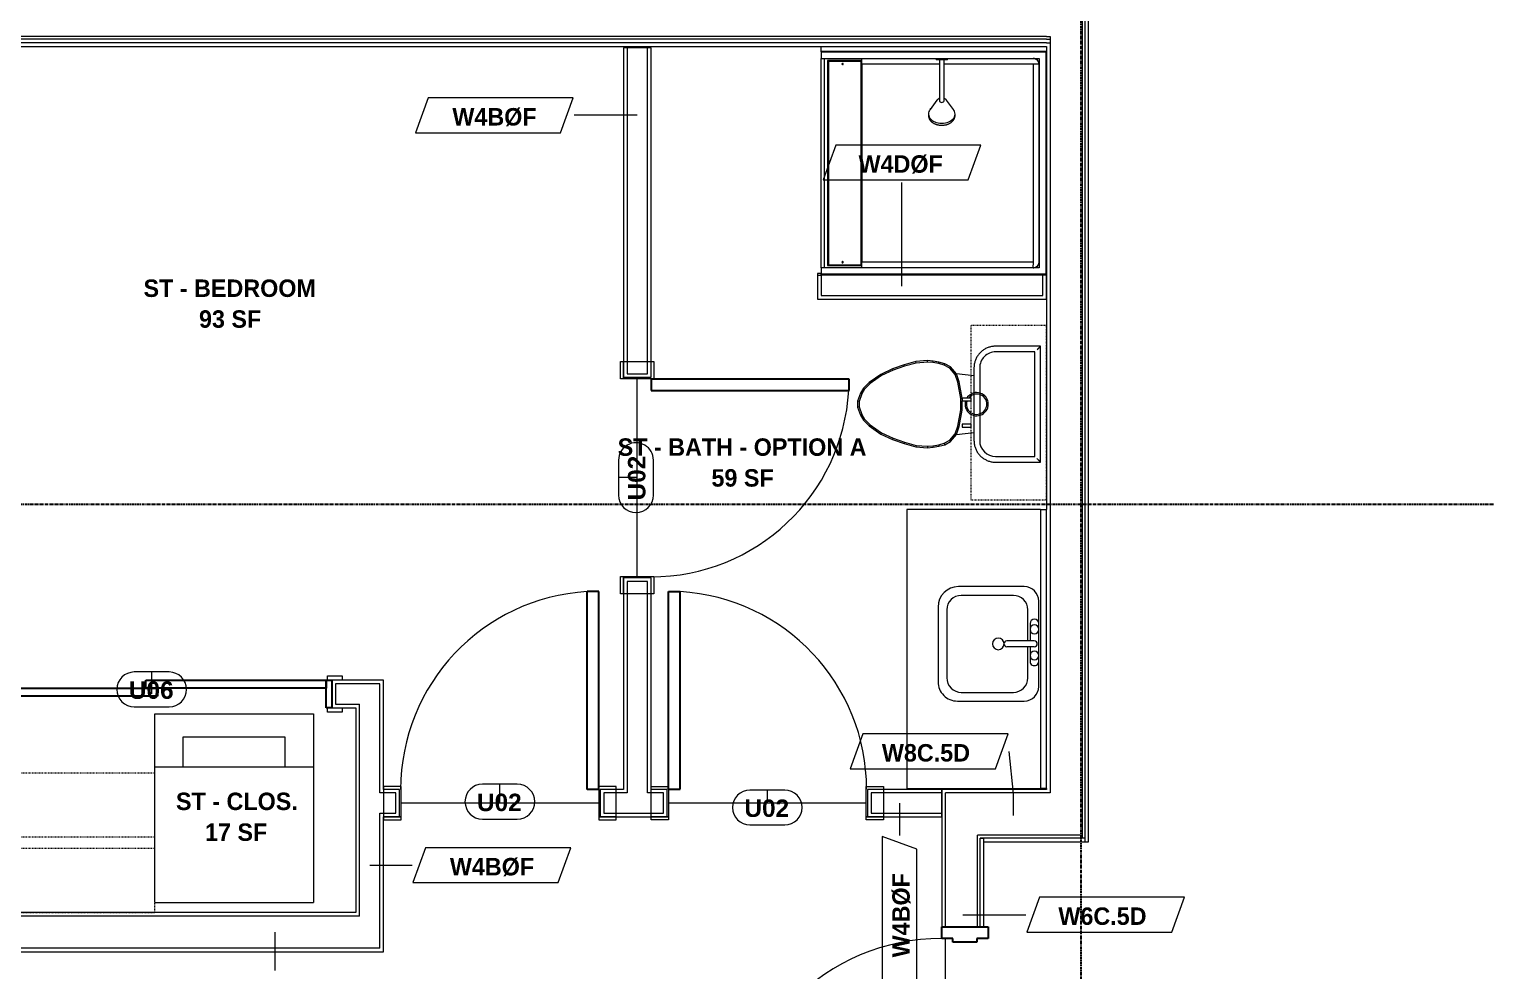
# Model space of a CAD drawing. Header units: inches. Extents: x -4058 to -1781, y 9814 to 12264.
# Drawn here: x -3662.3 to -3411.7, y 10386.9 to 10548.9 of the extents above; entities that cross this region are included whole.
import ezdxf

# ---------------------------------------------------------------- set-up
doc = ezdxf.new("R2010")
doc.units = ezdxf.units.IN
doc.header["$MEASUREMENT"] = 0
doc.linetypes.add('Dash', pattern=[0.25, 0.125, -0.125])
doc.linetypes.add('Grid Line 1_2_', pattern=[0.875, 0.5, -0.125, 0.125, -0.125])
for name, color, linetype, lineweight in [('0-1', 7, 'Continuous', 5), ('0-2', 7, 'Continuous', 9), ('A-AREA-IDEN', 2, 'Continuous', 9), ('A-DOOR-1', 7, 'Continuous', 9), ('A-DOOR-2', 10, 'Continuous', 30), ('A-DOOR-3', 31, 'Continuous', 9), ('A-DOOR-4', 31, 'Continuous', 30), ('A-DOOR-FRAM-2', 10, 'Continuous', 30), ('A-DOOR-FRAM-3', 31, 'Continuous', 30), ('A-DOOR-IDEN', 31, 'Continuous', 9), ('A-FLOR-2', 192, 'Continuous', 9), ('A-WALL', 113, 'Continuous', 18), ('A-WALL-2', 250, 'Continuous', 18), ('A-WALL-3', 113, 'Continuous', 9), ('A-WALL-IDEN', 211, 'Continuous', 9), ('I-WALL-1', 7, 'Continuous', 9), ('P-SANR-FIXT', 6, 'Continuous', 9), ('Q-CASE', 31, 'Continuous', 9), ('Q-CASE-3', 31, 'Dash', 9), ('Q-CASE-HDLN', 31, 'Dash', 9), ('S-GRID-1', 1, 'Grid Line 1_2_', 30)]:
    doc.layers.add(name, color=color, linetype=linetype, lineweight=lineweight)
doc.styles.add('Arial_B', font='arialbd.ttf', dxfattribs={"height": 3})
doc.styles.add('Century Gothic_B_1', font='GOTHICB.TTF', dxfattribs={"height": 3})

# ---------------------------------------------------------------- blocks, each defined once
blk = doc.blocks.new('HOLLOW METAL - UNIT DOOR-2191977-UNIT PLANS - 1ST FLOOR')
at = {"layer": 'A-DOOR-1'}
blk.add_arc((18, -3.875), 36, 180, 270, dxfattribs=at)
at = {"layer": 'A-DOOR-2'}
for p, q in [((16.25, -3.875), (18, -3.875)), ((16.25, -39.875), (16.25, -3.875)), ((18, -3.875), (18, -39.875)), ((18, -39.875), (16.25, -39.875))]:
    blk.add_line(p, q, dxfattribs=at)
at = {"layer": 'A-DOOR-FRAM-2'}
for p, q in [((-20, 4.125), (-18, 4.125)), ((-20, -3.875), (-20, 4.125)), ((-18, 4.125), (-18, 2.1875)), ((18, 4.125), (20, 4.125)), ((18, 2.1875), (18, 4.125)), ((20, 4.125), (20, -3.875)), ((-18, 2.1875), (-17.375, 2.1875)), ((-17.375, 2.1875), (-17.375, -1.9375)), ((17.375, 2.1875), (18, 2.1875)), ((17.375, -1.9375), (17.375, 2.1875)), ((-18, -1.9375), (-18, -3.875)), ((-17.375, -1.9375), (-18, -1.9375)), ((18, -1.9375), (17.375, -1.9375)), ((18, -3.875), (18, -1.9375)), ((-18, -3.875), (-20, -3.875)), ((20, -3.875), (18, -3.875))]:
    blk.add_line(p, q, dxfattribs=at)
blk = doc.blocks.new('CTR - 1st Phase - Common Walls_rvt-1-UNIT PLANS - 1ST FLOOR')
at = {"layer": 'A-WALL-2'}
for p, q in [((-3481.17, 10644.28), (-3481.17, 10418.16)), ((-3480.67, 10644.28), (-3480.67, 10418.16)), ((-3487.3, 10547.69), (-3823.82, 10547.69)), ((-3487.3, 10547.19), (-3823.82, 10547.19)), ((-3487.3, 10546.56), (-3823.82, 10546.56)), ((-3487.3, 10547.69), (-3486.67, 10547.69)), ((-3487.3, 10547.19), (-3486.67, 10547.19)), ((-3487.3, 10546.56), (-3486.67, 10546.56)), ((-3486.67, 10547.69), (-3486.67, 10547.19)), ((-3486.67, 10547.69), (-3486.67, 10547.19)), ((-3486.67, 10547.19), (-3486.67, 10546.56)), ((-3486.67, 10547.19), (-3486.67, 10546.56)), ((-3486.67, 10546.56), (-3486.67, 10418.16)), ((-3486.67, 10418.16), (-3486.67, 10417.54)), ((-3481.17, 10418.16), (-3481.17, 10417.54)), ((-3480.67, 10418.16), (-3480.67, 10409.79)), ((-3504.67, 10410.29), (-3504.67, 10417.54)), ((-3486.67, 10417.54), (-3504.67, 10417.54)), ((-3481.17, 10417.54), (-3481.17, 10410.29)), ((-3504.67, 10409.16), (-3504.67, 10410.29)), ((-3499.17, 10409.79), (-3499.17, 10410.29)), ((-3481.17, 10410.29), (-3499.17, 10410.29)), ((-3481.17, 10410.29), (-3481.17, 10409.79)), ((-3504.67, 10394.5), (-3504.67, 10409.16)), ((-3499.17, 10409.16), (-3499.17, 10409.79)), ((-3499.17, 10394.5), (-3499.17, 10409.16)), ((-3498.67, 10409.79), (-3498.05, 10409.79)), ((-3498.67, 10409.16), (-3498.67, 10409.79)), ((-3498.05, 10409.79), (-3498.67, 10409.79)), ((-3498.67, 10394.5), (-3498.67, 10409.16)), ((-3498.05, 10409.16), (-3498.05, 10409.79)), ((-3481.17, 10409.79), (-3498.05, 10409.79)), ((-3480.67, 10409.79), (-3481.17, 10409.79)), ((-3480.67, 10409.79), (-3481.17, 10409.79)), ((-3480.67, 10409.79), (-3480.67, 10409.16))]:
    blk.add_line(p, q, dxfattribs=at)
at = {"layer": 'I-WALL-1'}
for p, q in [((-3480.05, 10418.16), (-3480.05, 10644.28)), ((-3823.82, 10545.94), (-3487.3, 10545.94)), ((-3487.3, 10545.94), (-3487.3, 10545.14)), ((-3487.3, 10506.64), (-3487.3, 10466.33)), ((-3487.3, 10418.16), (-3505.3, 10418.16)), ((-3505.3, 10418.16), (-3505.3, 10417.54)), ((-3487.3, 10418.33), (-3487.3, 10418.16)), ((-3480.05, 10409.16), (-3480.05, 10418.16)), ((-3505.3, 10417.54), (-3505.3, 10409.16)), ((-3505.3, 10409.16), (-3505.3, 10394.5)), ((-3498.05, 10394.5), (-3498.05, 10409.16)), ((-3498.05, 10409.16), (-3480.67, 10409.16)), ((-3480.67, 10409.16), (-3480.05, 10409.16))]:
    blk.add_line(p, q, dxfattribs=at)
at = {"layer": '0-2', "rotation": 270.0000000000132}
blk.add_blockref('HOLLOW METAL - UNIT DOOR-2191977-UNIT PLANS - 1ST FLOOR', (-3501.42, 10374.5), dxfattribs=at)
blk = doc.blocks.new('CTR - 1st Phase - Structure_rvt-1-UNIT PLANS - 1ST FLOOR')
at = {"layer": 'S-GRID-1'}
for p, q in [((-3481.32, 9814.03), (-3481.32, 12247.5)), ((-1781.27, 10467.19), (-4041.78, 10467.19))]:
    blk.add_line(p, q, dxfattribs=at)
blk = doc.blocks.new('SWING - SINGLE - FLUSH - SWING - FLUSH - 2-10 x 6-8 - PRIVACY-4346070-UNIT PLANS - 1ST FLOOR')
at = {"layer": 'A-DOOR-3'}
for p, q in [((-20, 2.37), (-20, 2.87)), ((-20, 2.87), (-17, 2.87)), ((-17, 2.87), (-17, 2.37)), ((17, 2.37), (17, 2.87)), ((17, 2.87), (20, 2.87)), ((20, 2.87), (20, 2.37)), ((-20, 2.37), (-17, 2.37)), ((-20, -2.88), (-20, 2.37)), ((-17, 2.37), (-20, 2.37)), ((-17, 2.37), (-17, -2.88)), ((17, 2.37), (20, 2.37)), ((17, -2.88), (17, 2.37)), ((20, 2.37), (17, 2.37)), ((20, 2.37), (20, -2.88)), ((-17, -2.88), (-20, -2.88)), ((20, -2.88), (17, -2.88))]:
    blk.add_line(p, q, dxfattribs=at)
blk.add_arc((17, -2.38), 34.07, 180, 266.6343, dxfattribs=at)
at = {"layer": 'A-DOOR-4'}
for p, q in [((15, -2.38), (15, -36.38)), ((17, -2.38), (15, -2.38)), ((17, -2.38), (17, -36.38)), ((17, -36.38), (15, -36.38))]:
    blk.add_line(p, q, dxfattribs=at)
blk = doc.blocks.new('SLIDING - FLUSH - SLIDING - FLUSH - 5-0 x 6-8-3203586-UNIT PLANS - 1ST FLOOR')
at = {"layer": 'A-DOOR-3'}
for p, q in [((-32.75, 3.25), (-30.25, 3.25)), ((-32.75, 2.5), (-32.75, 3.25)), ((-30.25, 3.25), (-30.25, 2.5)), ((30.25, 3.25), (32.75, 3.25)), ((30.25, 2.5), (30.25, 3.25)), ((32.75, 3.25), (32.75, 2.5)), ((-30.25, 2.5), (-32.75, 2.5)), ((32.75, 2.5), (30.25, 2.5)), ((-32.75, -2.25), (-30.25, -2.25)), ((-32.75, -3), (-32.75, -2.25)), ((-30.25, -2.25), (-30.25, -3)), ((30.25, -2.25), (32.75, -2.25)), ((30.25, -3), (30.25, -2.25)), ((32.75, -2.25), (32.75, -3)), ((-30.25, -3), (-32.75, -3)), ((32.75, -3), (30.25, -3))]:
    blk.add_line(p, q, dxfattribs=at)
at = {"layer": 'A-DOOR-4'}
for p, q in [((-1, -0.88), (-1, 0.5)), ((-1, 0.5), (30, 0.5)), ((30, 0.5), (30, -0.88)), ((-30, -2.25), (-30, -0.88)), ((-30, -0.88), (1, -0.88)), ((1, -2.25), (-30, -2.25)), ((30, -0.88), (-1, -0.88)), ((1, -0.88), (1, -2.25))]:
    blk.add_line(p, q, dxfattribs=at)
at = {"layer": 'A-DOOR-FRAM-3'}
for p, q in [((-31, -2.25), (-31, 2.5)), ((-31, 2.5), (-30, 2.5)), ((-30, 2.5), (-30, -2.25)), ((30, 2.5), (31, 2.5)), ((30, -2.25), (30, 2.5)), ((31, 2.5), (31, -2.25)), ((-30, -2.25), (-31, -2.25)), ((31, -2.25), (30, -2.25))]:
    blk.add_line(p, q, dxfattribs=at)
blk = doc.blocks.new('Stacked Washer and Dryer - 26_x25_ - Private-1352637-UNIT PLANS - 1ST FLOOR')
at = {"layer": 'P-SANR-FIXT'}
for p, q in [((0, 13.625), (32.4375, 13.625)), ((0, 13.625), (0, -13.625)), ((23.34375, 13.625), (23.34375, -13.625)), ((32.4375, 13.625), (32.4375, -13.625)), ((23.34375, 8.75), (28.53125, 8.75)), ((28.53125, 8.75), (28.53125, -8.75)), ((28.53125, -8.75), (23.34375, -8.75)), ((32.4375, -13.625), (0, -13.625))]:
    blk.add_line(p, q, dxfattribs=at)
blk = doc.blocks.new('SWING - SINGLE - FLUSH - SWING - FLUSH - 2-10 x 6-8 - PRIVACY-4346066-UNIT PLANS - 1ST FLOOR')
at = {"layer": 'A-DOOR-3'}
for p, q in [((-17, 2.87), (-20, 2.87)), ((-20, 2.87), (-20, -2.38)), ((-17, -2.38), (-17, 2.87)), ((20, 2.87), (17, 2.87)), ((17, 2.87), (17, -2.38)), ((20, -2.38), (20, 2.87)), ((-20, -2.38), (-17, -2.38)), ((-17, -2.38), (-20, -2.38)), ((-20, -2.38), (-20, -2.88)), ((-17, -2.88), (-17, -2.38)), ((17, -2.38), (20, -2.38)), ((20, -2.38), (17, -2.38)), ((17, -2.38), (17, -2.88)), ((20, -2.88), (20, -2.38)), ((-20, -2.88), (-17, -2.88)), ((17, -2.88), (20, -2.88))]:
    blk.add_line(p, q, dxfattribs=at)
blk.add_arc((17, 2.37), 34.07, 93.3657, 180, dxfattribs=at)
at = {"layer": 'A-DOOR-4'}
for p, q in [((15, 2.37), (15, 36.38)), ((17, 36.38), (15, 36.38)), ((17, 2.37), (17, 36.38)), ((17, 2.37), (15, 2.37))]:
    blk.add_line(p, q, dxfattribs=at)
blk = doc.blocks.new('OD_CW_Closet - OD_CW_Closet-3892068-UNIT PLANS - 1ST FLOOR')
at = {"layer": 'Q-CASE-HDLN'}
for p, q in [((36.41, 24), (0.74, 24)), ((0.74, 24), (0.74, 22.28)), ((36.41, 0), (36.41, 24)), ((0.74, 13), (36.41, 13)), ((0.74, 11), (36.41, 11)), ((0.74, 0), (36.41, 0))]:
    blk.add_line(p, q, dxfattribs=at)
blk = doc.blocks.new('M_Sink Vanity-Square - 500 x 440mm-1352614-UNIT PLANS - 1ST FLOOR')
at = {"layer": 'P-SANR-FIXT'}
for p, q in [((7.96, 7.09), (-6.72, 7.09)), ((0.12, 5.22), (-5.22, 5.22)), ((3.62, 7.09), (-2.88, 7.09)), ((-2.88, 5.59), (0.12, 5.59)), ((0.12, 6.33), (0.12, 1.59)), ((1.12, 6.33), (1.12, 1.59)), ((1.12, 5.59), (3.62, 5.59)), ((6.46, 5.22), (1.12, 5.22)), ((-9.22, 4.59), (-9.22, -6.73)), ((-7.72, 2.72), (-7.72, -6.23)), ((8.96, -6.23), (8.96, 2.72)), ((10.46, -6.91), (10.46, 4.59)), ((-5.22, -8.73), (6.46, -8.73)), ((-5.72, -10.23), (7.14, -10.23))]:
    blk.add_line(p, q, dxfattribs=at)
for centre, radius, start, end in [((-6.72, 4.59), 2.5, 90, 180), ((-5.22, 2.72), 2.5, 90, 180), ((-2.88, 6.34), 0.75, 90, 270), ((-1.88, 6.34), 0.75, 360, 180), ((-1.88, 6.34), 0.75, 180, 0), ((0.62, 6.33), 0.5, 360, 180), ((2.62, 6.34), 0.75, 360, 180), ((2.62, 6.34), 0.75, 180, 360), ((3.62, 6.34), 0.75, 270, 90), ((6.46, 2.72), 2.5, 0, 90), ((7.96, 4.59), 2.5, 360, 90), ((0.62, 0.13), 1, 360, 180), ((0.62, 0.13), 1, 180, 0), ((0.62, 1.59), 0.5, 180, 0), ((-5.72, -6.73), 3.5, 180, 270), ((-5.22, -6.23), 2.5, 180, 270), ((6.46, -6.23), 2.5, 270, 0), ((7.14, -6.91), 3.32, 270, 0)]:
    blk.add_arc(centre, radius, start, end, dxfattribs=at)
blk = doc.blocks.new('Toilet-Domestic-3D - Toilet-Domestic-3D-V36-UNIT PLANS - 1ST FLOOR')
at = {"layer": 'P-SANR-FIXT'}
for p, q in [((-2.74, 11), (-3.74, 10)), ((-2.59, 10.8), (-3.55, 9.84)), ((-1.87, 11.5), (-2.74, 11)), ((-2.59, 10.8), (-2.74, 11)), ((-1.77, 11.27), (-2.59, 10.8)), ((-0.5, 12), (-1.87, 11.5)), ((-1.77, 11.27), (-1.87, 11.5)), ((-0.46, 11.75), (-1.77, 11.27)), ((-0.46, 11.75), (-0.5, 12)), ((0.5, 12), (-0.5, 12)), ((0.46, 11.75), (-0.46, 11.75)), ((0.46, 11.75), (0.5, 12)), ((1.77, 11.27), (0.46, 11.75)), ((1.87, 11.5), (0.5, 12)), ((1.77, 11.27), (1.87, 11.5)), ((2.59, 10.8), (1.77, 11.27)), ((2.74, 11), (1.87, 11.5)), ((2.59, 10.8), (2.74, 11)), ((3.55, 9.84), (2.59, 10.8)), ((3.74, 10), (2.74, 11)), ((-5.13, 8), (-6.06, 6)), ((-4.91, 7.88), (-5.83, 5.9)), ((-3.74, 10), (-5.13, 8)), ((-4.91, 7.88), (-5.13, 8)), ((-3.55, 9.84), (-4.91, 7.88)), ((-3.55, 9.84), (-3.74, 10)), ((3.55, 9.84), (3.74, 10)), ((4.91, 7.88), (3.55, 9.84)), ((5.13, 8), (3.74, 10)), ((4.91, 7.88), (5.13, 8)), ((5.83, 5.9), (4.91, 7.88)), ((6.06, 6), (5.13, 8)), ((-6.06, 6), (-6.79, 4)), ((-5.83, 5.9), (-6.55, 3.92)), ((-5.83, 5.9), (-6.06, 6)), ((5.83, 5.9), (6.06, 6)), ((6.55, 3.92), (5.83, 5.9)), ((6.79, 4), (6.06, 6)), ((-6.79, 4), (-7.33, 1.99)), ((-6.55, 3.92), (-7.08, 1.95)), ((-6.55, 3.92), (-6.79, 4)), ((6.55, 3.92), (6.79, 4)), ((7.08, 1.95), (6.55, 3.92)), ((7.33, 1.99), (6.79, 4)), ((-7.33, 1.99), (-7.5, 0)), ((-7.08, 1.95), (-7.33, 1.99)), ((-7.08, 1.95), (-7.25, 0)), ((7.08, 1.95), (7.33, 1.99)), ((7.25, 0), (7.08, 1.95)), ((7.5, 0), (7.33, 1.99)), ((-7.25, 0), (-7.5, 0)), ((-7.5, 0), (-7.41, -1)), ((-7.16, -0.96), (-7.41, -1)), ((-7.41, -1), (-7.24, -2)), ((-7.25, 0), (-7.16, -0.96)), ((-6.99, -1.95), (-7.24, -2)), ((-7.24, -2), (-6.97, -3)), ((-7.16, -0.96), (-6.99, -1.95)), ((-6.99, -1.95), (-6.73, -2.9)), ((6.73, -2.9), (6.99, -1.95)), ((6.97, -3), (7.24, -2)), ((6.99, -1.95), (7.16, -0.96)), ((6.99, -1.95), (7.24, -2)), ((7.16, -0.96), (7.25, 0)), ((7.16, -0.96), (7.41, -1)), ((7.24, -2), (7.41, -1)), ((7.25, 0), (7.5, 0)), ((7.41, -1), (7.5, 0)), ((-6.73, -2.9), (-6.97, -3)), ((-6.97, -3), (-6.4, -4)), ((-6.73, -2.9), (-6.21, -3.84)), ((-6.4, -4), (-6.21, -3.84)), ((-6.4, -4), (-5.21, -5)), ((-6.21, -3.84), (-5.08, -4.78)), ((-5.08, -4.78), (-5.21, -5)), ((-5.21, -5), (-4.86, -8.02)), ((-5.21, -5), (-3.84, -5.5)), ((-5.08, -4.78), (-3.77, -5.26)), ((3.77, -5.26), (5.08, -4.78)), ((3.84, -5.5), (5.21, -5)), ((4.86, -8.02), (5.21, -5)), ((5.08, -4.78), (6.21, -3.84)), ((5.08, -4.78), (5.21, -5)), ((5.21, -5), (6.4, -4)), ((6.21, -3.84), (6.73, -2.9)), ((6.21, -3.84), (6.4, -4)), ((6.4, -4), (6.97, -3)), ((6.73, -2.9), (6.97, -3)), ((-3.77, -5.26), (-3.84, -5.5)), ((-3.84, -5.5), (-1, -6)), ((-3.77, -5.26), (-0.98, -5.75)), ((-0.98, -5.75), (-1, -6)), ((-1, -6), (0.56, -6)), ((-0.98, -5.75), (0.98, -5.75)), ((0.98, -5.75), (3.77, -5.26)), ((0.98, -5.75), (1, -5.98)), ((1.05, -5.99), (3.84, -5.5)), ((3.77, -5.26), (3.84, -5.5)), ((6.25, -8.02), (-6.25, -8.02)), ((6.25, -9), (-6.25, -9)), ((6.25, -9), (-6.25, -9)), ((-9.98, -11.75), (-9.98, -19.48)), ((-9, -11.75), (-9, -18.5)), ((-9, -11.75), (-9, -18.5)), ((9, -18.5), (9, -11.75)), ((9, -18.5), (9, -11.75)), ((9.98, -19.48), (9.98, -11.75)), ((-9.98, -19.48), (-9.86, -19.36)), ((-9.98, -19.48), (9.98, -19.48)), ((-9, -18.5), (9, -18.5)), ((-9, -18.5), (9, -18.5)), ((9.86, -19.36), (9.98, -19.48))]:
    blk.add_line(p, q, dxfattribs=at)
at = {"layer": 'P-SANR-FIXT', "flags": 128}
for points in [[(-6.25, -8.02), (-6.4, -8.03), (-6.55, -8.03), (-6.7, -8.05), (-6.84, -8.07), (-6.99, -8.1), (-7.14, -8.13), (-7.28, -8.17), (-7.42, -8.21), (-7.56, -8.26), (-7.7, -8.32), (-7.84, -8.38), (-7.97, -8.44), (-8.1, -8.52), (-8.23, -8.59), (-8.35, -8.67), (-8.48, -8.76), (-8.59, -8.85), (-8.71, -8.95), (-8.82, -9.05), (-8.92, -9.15), (-9.03, -9.26), (-9.12, -9.38), (-9.22, -9.49), (-9.3, -9.61), (-9.39, -9.74), (-9.46, -9.86), (-9.54, -9.99), (-9.6, -10.13), (-9.67, -10.26), (-9.72, -10.4), (-9.78, -10.54), (-9.82, -10.68), (-9.86, -10.83), (-9.89, -10.97), (-9.92, -11.12), (-9.95, -11.26), (-9.96, -11.41), (-9.97, -11.56), (-9.98, -11.71), (-9.98, -11.75)], [(9.98, -11.75), (9.97, -11.6), (9.97, -11.45), (9.95, -11.3), (9.93, -11.16), (9.9, -11.01), (9.87, -10.86), (9.83, -10.72), (9.79, -10.58), (9.74, -10.44), (9.68, -10.3), (9.62, -10.16), (9.56, -10.03), (9.48, -9.9), (9.41, -9.77), (9.33, -9.65), (9.24, -9.52), (9.15, -9.41), (9.05, -9.29), (8.95, -9.18), (8.85, -9.08), (8.74, -8.97), (8.62, -8.88), (8.51, -8.78), (8.39, -8.7), (8.26, -8.61), (8.14, -8.54), (8.01, -8.46), (7.87, -8.4), (7.74, -8.33), (7.6, -8.28), (7.46, -8.22), (7.32, -8.18), (7.17, -8.14), (7.03, -8.11), (6.88, -8.08), (6.74, -8.05), (6.59, -8.04), (6.44, -8.03), (6.29, -8.02), (6.25, -8.02)]]:
    blk.add_lwpolyline(points, dxfattribs=at)
at = {"layer": 'P-SANR-FIXT'}
for centre, radius, start, end in [((0, -8.48), 2, 73.137, 0), ((0, -8.48), 1.75, 70.983, 0), ((0, -8.48), 2, 0, 57.9286), ((0, -8.48), 1.75, 0, 51.2445), ((-6.25, -11.75), 2.75, 90, 180), ((-6.25, -11.75), 2.75, 90, 180), ((6.25, -11.75), 2.75, 0, 90), ((6.25, -11.75), 2.75, 360, 90)]:
    blk.add_arc(centre, radius, start, end, dxfattribs=at)
for points in [[(-9.98, -19.48), (-9.98, -19.48), (-9.98, -19.48), (-9.98, -19.48)], [(9.98, -19.48), (9.98, -19.48), (9.98, -19.48), (9.98, -19.48)]]:
    blk.add_open_spline(points, degree=3, dxfattribs=at)
for points, knots in [([(-9.86, -19.36), (-9.86, -19.36), (-9.85, -19.35), (-9.82, -19.32), (-9.8, -19.3), (-9.78, -19.28), (-9.75, -19.25), (-9.71, -19.21), (-9.66, -19.16), (-9.6, -19.1), (-9.55, -19.05), (-9.47, -18.97), (-9.41, -18.91), (-9.37, -18.87)], [0, 0, 0, 0, 0.166667, 0.25, 0.291667, 0.333333, 0.416667, 0.5, 0.583333, 0.666667, 0.75, 0.833333, 1, 1, 1, 1]), ([(9.37, -18.87), (9.41, -18.91), (9.47, -18.97), (9.55, -19.05), (9.6, -19.1), (9.66, -19.16), (9.71, -19.21), (9.75, -19.25), (9.78, -19.28), (9.8, -19.3), (9.82, -19.32), (9.85, -19.35), (9.86, -19.36), (9.86, -19.36)], [-1, -1, -1, -1, -0.833333, -0.75, -0.666667, -0.583333, -0.5, -0.416667, -0.333333, -0.291667, -0.25, -0.166667, 0, 0, 0, 0])]:
    blk.add_open_spline(points, degree=3, knots=knots, dxfattribs=at)
blk = doc.blocks.new('Bath Vanity - Bath Vanity 48_-2551079-UNIT PLANS - 1ST FLOOR')
at = {"layer": 'Q-CASE'}
for p, q in [((-23.26, -1), (-23.26, -24)), ((24.74, -24), (24.74, -1)), ((-23.26, -24), (24.74, -24))]:
    blk.add_line(p, q, dxfattribs=at)
blk = doc.blocks.new('BATHROOM MIRROR - BATHROOM MIRROR 48_-3124766-UNIT PLANS - 1ST FLOOR')
at = {"layer": 'Q-CASE'}
for p, q in [((24.74, 24), (-23.26, 24)), ((-23.26, 23), (-23.26, 24)), ((-23.26, 23), (24.74, 23)), ((24.74, 24), (24.74, 23))]:
    blk.add_line(p, q, dxfattribs=at)
blk = doc.blocks.new('300 Series Wall Hung Cabinet_326 - 30_-2909952-UNIT PLANS - 1ST FLOOR')
at = {"layer": 'Q-CASE'}
for p, q in [((-2.5, -13.19), (-2.01, -13.19)), ((-2.5, -13.19), (-2.5, -14.69)), ((-2.5, -14.69), (-2.01, -14.69)), ((-2.01, -14.69), (-2.01, -13.19)), ((2, -13.19), (2.49, -13.19)), ((2, -13.19), (2, -14.69)), ((2, -14.69), (2.49, -14.69)), ((2.49, -14.69), (2.49, -13.19))]:
    blk.add_line(p, q, dxfattribs=at)
at = {"layer": 'Q-CASE-3'}
for p, q in [((15, -0.19), (-15, -0.19)), ((-15, -0.19), (-15, -13.19)), ((15, -13.19), (15, -0.19)), ((-15, -13.19), (15, -13.19))]:
    blk.add_line(p, q, dxfattribs=at)
blk = doc.blocks.new('The Shower - The Shower-V72-UNIT PLANS - 1ST FLOOR')
at = {"layer": 'P-SANR-FIXT'}
for p, q in [((0, 39.25), (0.12, 39.25)), ((0, 0.5), (0, 39.25)), ((1.25, 39.25), (0.12, 39.25)), ((0.12, 0.62), (0.12, 39.25)), ((1.25, 39.25), (37.25, 39.25)), ((1.25, 38.75), (1.25, 39.25)), ((1.25, 1.75), (1.25, 39.25)), ((37.25, 38.75), (1.25, 38.75)), ((1.62, 38.13), (1.62, 32.27)), ((36.88, 38.13), (1.62, 38.13)), ((36.75, 38), (1.75, 38)), ((1.75, 38), (1.75, 32.38)), ((36.75, 32.38), (36.75, 38)), ((36.88, 32.27), (36.88, 38.13)), ((37.25, 39.25), (37.25, 38.75)), ((38.38, 39.25), (37.25, 39.25)), ((37.25, 39.25), (37.25, 19.48)), ((38.38, 39.25), (38.5, 39.25)), ((38.38, 39.25), (38.38, 0.62)), ((38.5, 39.25), (38.5, 0.5)), ((1.75, 32.38), (36.75, 32.38)), ((2.2, 2.75), (2.2, 32.27)), ((36.3, 32.27), (2.2, 32.27)), ((36.3, 18.89), (36.3, 32.27)), ((36.3, 2.75), (36.3, 18.11)), ((37.25, 17.52), (37.25, 1.75)), ((1.28, 2.51), (1.3, 2.43)), ((2.25, 2.7), (36.25, 2.7)), ((37.2, 2.43), (37.22, 2.51)), ((38.5, 0.5), (0, 0.5)), ((38.38, 0.62), (0.12, 0.62)), ((37.25, 1.75), (1.25, 1.75)), ((1.4, 2.23), (1.42, 2.2)), ((1.51, 2.08), (1.58, 2.01)), ((1.7, 1.92), (1.73, 1.9)), ((1.93, 1.8), (2.01, 1.78)), ((2.25, 1.77), (36.25, 1.77)), ((36.25, 1.75), (36.25, 1.77)), ((36.49, 1.78), (36.57, 1.8)), ((36.77, 1.9), (36.8, 1.92)), ((36.92, 2.01), (36.99, 2.08)), ((37.08, 2.2), (37.1, 2.23))]:
    blk.add_line(p, q, dxfattribs=at)
for centre, radius, start, end in [((2.2, 35.56), 0.125, 0, 180), ((2.2, 35.56), 0.125, 180, 0), ((36.3, 35.56), 0.125, 0, 180), ((36.3, 35.56), 0.125, 180, 0), ((2.25, 2.75), 1, 180, 270), ((36.25, 2.75), 1, 270, 0)]:
    blk.add_arc(centre, radius, start, end, dxfattribs=at)
for centre, major_axis, start_param, end_param in [((2.2, 32.28), (-0.95, 0), 0, 1.570796), ((36.3, 32.28), (0.95, 0), 4.712389, 6.283185)]:
    blk.add_ellipse(centre, major_axis=major_axis, ratio=0.019505, start_param=start_param, end_param=end_param, dxfattribs=at)
for points, knots in [([(1.25, 2.77), (1.25, 2.77), (1.27, 2.76), (1.4, 2.76), (1.64, 2.75), (1.95, 2.75), (2.12, 2.75), (2.2, 2.75)], [-1, -1, -1, -1, -0.833333, -0.666667, -0.333333, -0.166667, 0, 0, 0, 0]), ([(1.25, 2.77), (1.25, 2.7), (1.26, 2.57), (1.34, 2.32), (1.53, 2.04), (1.8, 1.86), (2.06, 1.78), (2.19, 1.77), (2.25, 1.77)], [-1, -1, -1, -1, -0.874768, -0.749536, -0.499072, -0.248608, -0.123376, 0.001856, 0.001856, 0.001856, 0.001856]), ([(2.2, 2.75), (2.2, 2.74), (2.2, 2.74), (2.2, 2.73), (2.21, 2.72), (2.21, 2.72), (2.22, 2.71), (2.23, 2.71), (2.24, 2.7), (2.24, 2.7), (2.25, 2.7), (2.25, 2.7)], [-1, -1, -1, -1, -0.833333, -0.75, -0.666667, -0.583333, -0.416667, -0.291667, -0.208333, -0.083333, 0, 0, 0, 0]), ([(36.25, 1.77), (36.32, 1.77), (36.45, 1.78), (36.7, 1.86), (36.98, 2.04), (37.16, 2.32), (37.24, 2.57), (37.25, 2.7), (37.25, 2.77)], [-1, -1, -1, -1, -0.874768, -0.749536, -0.499072, -0.248608, -0.123376, 0.001856, 0.001856, 0.001856, 0.001856]), ([(36.25, 2.7), (36.26, 2.7), (36.26, 2.7), (36.27, 2.7), (36.28, 2.71), (36.28, 2.71), (36.29, 2.72), (36.29, 2.73), (36.3, 2.74), (36.3, 2.74), (36.3, 2.75), (36.3, 2.75)], [-1, -1, -1, -1, -0.833333, -0.75, -0.666667, -0.583333, -0.416667, -0.291667, -0.208333, -0.083333, 0, 0, 0, 0]), ([(36.25, 1.8), (36.25, 1.82), (36.25, 1.91), (36.25, 2.14), (36.25, 2.45), (36.25, 2.62), (36.25, 2.7)], [-0.8333333, -0.8333333, -0.8333333, -0.8333333, -0.6666667, -0.3333333, -0.1666667, 0, 0, 0, 0]), ([(1.59, 2), (1.55, 2.04), (1.47, 2.12), (1.41, 2.21), (1.38, 2.25)], [0.4597287, 0.4597287, 0.4597287, 0.4597287, 0.5714286, 0.666048, 0.666048, 0.666048, 0.666048]), ([(2.25, 1.75), (2.17, 1.75), (2.03, 1.77), (1.86, 1.82), (1.77, 1.87), (1.75, 1.88)], [0, 0, 0, 0, 0.1428571, 0.2857143, 0.332096, 0.332096, 0.332096, 0.332096]), ([(36.75, 1.88), (36.7, 1.85), (36.59, 1.8), (36.42, 1.76), (36.31, 1.75), (36.25, 1.75)], [0.6665409, 0.6665409, 0.6665409, 0.6665409, 0.7857143, 0.8928571, 1, 1, 1, 1]), ([(37.01, 2.11), (36.97, 2.05), (36.89, 1.97), (36.79, 1.91), (36.75, 1.88)], [0.4462442, 0.4462442, 0.4462442, 0.4462442, 0.5714286, 0.666048, 0.666048, 0.666048, 0.666048]), ([(37.19, 2.42), (37.18, 2.38), (37.16, 2.33), (37.13, 2.27), (37.12, 2.25)], [0.2167295, 0.2167295, 0.2167295, 0.2167295, 0.2857143, 0.332096, 0.332096, 0.332096, 0.332096])]:
    blk.add_open_spline(points, degree=3, knots=knots, dxfattribs=at)
for points in [[(1.25, 2.71), (1.25, 2.72), (1.25, 2.74), (1.25, 2.75)], [(37.25, 2.75), (37.25, 2.72), (37.25, 2.7), (37.25, 2.67)], [(1.38, 2.25), (1.37, 2.27), (1.36, 2.3), (1.35, 2.32)], [(1.75, 1.88), (1.71, 1.91), (1.67, 1.94), (1.63, 1.97)], [(37.12, 2.25), (37.09, 2.21), (37.07, 2.18), (37.05, 2.15)]]:
    blk.add_open_spline(points, degree=3, dxfattribs=at)
blk = doc.blocks.new('Shower Head - Shower Head-3265626-UNIT PLANS - 1ST FLOOR')
at = {"layer": 'P-SANR-FIXT'}
for p, q in [((-0.98, 0), (-0.98, -0.26)), ((-0.98, 0), (0.98, 0)), ((0.98, -0.26), (-0.98, -0.26)), ((-0.39, -0.26), (-0.39, -1)), ((0.39, -1), (0.39, -0.26)), ((0.98, -0.26), (0.98, 0)), ((-0.84, -7.19), (-2.02, -8.78)), ((-0.39, -6.01), (-0.39, -7.27)), ((0.39, -7.27), (0.39, -6.01)), ((2.02, -8.78), (0.84, -7.19)), ((-2.28, -9.54), (-2.28, -9.81)), ((2.28, -9.81), (2.28, -9.54))]:
    blk.add_line(p, q, dxfattribs=at)
at = {"layer": 'P-SANR-FIXT', "flags": 128}
for points in [[(-0.39, -1), (-0.39, -1.29), (-0.39, -1.57), (-0.39, -1.85), (-0.39, -2.13), (-0.39, -2.41), (-0.39, -2.69), (-0.39, -2.96), (-0.39, -3.23), (-0.39, -3.5), (-0.39, -3.76), (-0.39, -4.02), (-0.39, -4.27), (-0.39, -4.52), (-0.39, -4.77), (-0.39, -5), (-0.39, -5.23), (-0.39, -5.46), (-0.39, -5.67), (-0.39, -5.88), (-0.39, -6.01)], [(0.39, -6.01), (0.39, -5.81), (0.39, -5.6), (0.39, -5.38), (0.39, -5.15), (0.39, -4.92), (0.39, -4.68), (0.39, -4.43), (0.39, -4.18), (0.39, -3.93), (0.39, -3.67), (0.39, -3.4), (0.39, -3.13), (0.39, -2.86), (0.39, -2.59), (0.39, -2.31), (0.39, -2.03), (0.39, -1.75), (0.39, -1.46), (0.39, -1.18), (0.39, -1)], [(-0.39, -6.87), (-0.43, -6.88), (-0.46, -6.9), (-0.49, -6.91), (-0.52, -6.93), (-0.55, -6.94), (-0.58, -6.96), (-0.61, -6.98), (-0.64, -7), (-0.67, -7.03), (-0.7, -7.05), (-0.73, -7.07), (-0.76, -7.1), (-0.78, -7.13), (-0.81, -7.16), (-0.83, -7.19), (-0.84, -7.19)], [(0.84, -7.19), (0.81, -7.16), (0.79, -7.13), (0.76, -7.1), (0.73, -7.08), (0.7, -7.05), (0.68, -7.03), (0.65, -7.01), (0.62, -6.98), (0.59, -6.97), (0.56, -6.95), (0.53, -6.93), (0.49, -6.91), (0.46, -6.9), (0.43, -6.89), (0.4, -6.87)], [(-2.28, -9.81), (-2.28, -9.88), (-2.28, -9.95), (-2.27, -10.02), (-2.25, -10.09), (-2.24, -10.16), (-2.21, -10.23), (-2.19, -10.3), (-2.16, -10.36), (-2.13, -10.43), (-2.09, -10.49), (-2.05, -10.55), (-2.01, -10.61), (-1.97, -10.67), (-1.92, -10.73), (-1.86, -10.79), (-1.81, -10.84), (-1.75, -10.89), (-1.69, -10.94), (-1.63, -10.99), (-1.57, -11.04), (-1.5, -11.08), (-1.43, -11.12), (-1.36, -11.16), (-1.28, -11.2), (-1.21, -11.24), (-1.13, -11.27), (-1.05, -11.3), (-0.97, -11.33), (-0.89, -11.36), (-0.81, -11.38), (-0.72, -11.4), (-0.64, -11.42), (-0.55, -11.44), (-0.47, -11.45), (-0.38, -11.46), (-0.29, -11.47), (-0.2, -11.48), (-0.11, -11.49), (-0.02, -11.49), (0, -11.49)], [(0, -11.49), (0.09, -11.49), (0.18, -11.48), (0.27, -11.48), (0.35, -11.47), (0.44, -11.46), (0.53, -11.44), (0.62, -11.43), (0.7, -11.41), (0.79, -11.39), (0.87, -11.36), (0.95, -11.34), (1.03, -11.31), (1.11, -11.28), (1.19, -11.25), (1.26, -11.21), (1.34, -11.17), (1.41, -11.13), (1.48, -11.09), (1.55, -11.05), (1.61, -11), (1.68, -10.95), (1.74, -10.9), (1.8, -10.85), (1.85, -10.8), (1.9, -10.74), (1.95, -10.69), (2, -10.63), (2.04, -10.57), (2.08, -10.51), (2.12, -10.44), (2.15, -10.38), (2.18, -10.31), (2.21, -10.25), (2.23, -10.18), (2.25, -10.11), (2.26, -10.04), (2.27, -9.97), (2.28, -9.9), (2.28, -9.83), (2.28, -9.81)]]:
    blk.add_lwpolyline(points, dxfattribs=at)
at = {"layer": 'P-SANR-FIXT'}
for centre, major_axis, start_param, end_param in [((0, -7.27), (0.394, 0), 3.141593, 4.712389), ((0, -7.27), (-0.394, 0), 1.570796, 3.141593), ((0, -9.54), (2.28, 0), 2.468394, 4.712389), ((0, -9.54), (-2.28, 0), 1.570796, 3.814791)]:
    blk.add_ellipse(centre, major_axis=major_axis, ratio=0.707107, start_param=start_param, end_param=end_param, dxfattribs=at)
blk = doc.blocks.new('Wall Tag - Arch Wall-3956453-UNIT PLANS - 1ST FLOOR')
at = {"layer": 'A-WALL-IDEN'}
for p, q in [((-0.3561, 0.0937), (-0.4244, -0.0937)), ((0.4244, 0.0937), (-0.3561, 0.0937)), ((0.3561, -0.0937), (0.4244, 0.0937)), ((-0.4244, -0.0937), (0.3561, -0.0937))]:
    blk.add_line(p, q, dxfattribs=at)
blk = doc.blocks.new('Door Tag - Type Mark-2601225-UNIT PLANS - 1ST FLOOR')
at = {"layer": 'A-DOOR-IDEN'}
for p, q in [((0.09375, 0.09375), (-0.09375, 0.09375)), ((-0.09375, -0.09375), (0.09375, -0.09375))]:
    blk.add_line(p, q, dxfattribs=at)
for centre, start, end in [((-0.09375, 0), 90, 270), ((0.09375, 0), 270, 90)]:
    blk.add_arc(centre, 0.09375, start, end, dxfattribs=at)

msp = doc.modelspace()

# ---------------------------------------------------------------- linework, layer by layer
at = {"layer": 'A-DOOR-IDEN'}
for p, q in [((-3557.67, 10471.79), (-3560.88, 10471.79)), ((-3641.17, 10434.59), (-3641.17, 10438.35)), ((-3581.29, 10415.79), (-3581.29, 10419.04)), ((-3535.29, 10415.79), (-3535.29, 10418.04))]:
    msp.add_line(p, q, dxfattribs=at)
at = {"layer": 'A-FLOR-2'}
for p, q in [((-3557.67, 10545.75), (-3557.67, 10545.94)), ((-3526.04, 10545.14), (-3526.04, 10545.94)), ((-3557.67, 10454.79), (-3557.67, 10488.79)), ((-3564.29, 10415.79), (-3598.29, 10415.79)), ((-3518.29, 10415.79), (-3552.29, 10415.79)), ((-3504.67, 10356.5), (-3504.67, 10392.5))]:
    msp.add_line(p, q, dxfattribs=at)
at = {"layer": 'A-WALL'}
for p, q in [((-3559.42, 10545.75), (-3559.42, 10489.66)), ((-3555.92, 10489.66), (-3555.92, 10545.75)), ((-3526.67, 10506.64), (-3526.04, 10506.64)), ((-3526.04, 10506.64), (-3526.04, 10503.14)), ((-3487.92, 10503.14), (-3487.92, 10506.64)), ((-3526.04, 10503.14), (-3487.92, 10503.14)), ((-3559.42, 10489.66), (-3555.92, 10489.66)), ((-3559.42, 10453.91), (-3559.42, 10417.54)), ((-3555.92, 10453.91), (-3559.42, 10453.91)), ((-3555.92, 10417.54), (-3555.92, 10453.91)), ((-3609.54, 10436.34), (-3609.54, 10432.84)), ((-3601.92, 10436.34), (-3609.54, 10436.34)), ((-3601.92, 10417.54), (-3601.92, 10436.34)), ((-3609.54, 10432.84), (-3605.42, 10432.84)), ((-3605.42, 10396.34), (-3605.42, 10432.84)), ((-3599.17, 10417.54), (-3601.92, 10417.54)), ((-3599.17, 10414.04), (-3599.17, 10417.54)), ((-3563.42, 10417.54), (-3563.42, 10414.04)), ((-3559.42, 10417.54), (-3563.42, 10417.54)), ((-3553.17, 10417.54), (-3555.92, 10417.54)), ((-3553.17, 10414.04), (-3553.17, 10417.54)), ((-3505.3, 10417.54), (-3517.42, 10417.54)), ((-3517.42, 10417.54), (-3517.42, 10414.04)), ((-3601.92, 10414.04), (-3599.17, 10414.04)), ((-3601.92, 10390.84), (-3601.92, 10414.04)), ((-3563.42, 10414.04), (-3553.17, 10414.04)), ((-3517.42, 10414.04), (-3505.3, 10414.04)), ((-3605.42, 10396.34), (-3676.92, 10396.34)), ((-3601.92, 10390.84), (-3680.42, 10390.84))]:
    msp.add_line(p, q, dxfattribs=at)
at = {"layer": 'A-WALL-3'}
for p, q in [((-3555.29, 10545.75), (-3560.04, 10545.75)), ((-3560.04, 10545.75), (-3560.04, 10489.04)), ((-3555.29, 10489.04), (-3555.29, 10545.75)), ((-3526.04, 10506.89), (-3526.67, 10506.89)), ((-3526.67, 10506.89), (-3526.67, 10502.51)), ((-3487.29, 10502.51), (-3487.29, 10506.64)), ((-3526.67, 10502.51), (-3487.29, 10502.51)), ((-3560.04, 10489.04), (-3555.29, 10489.04)), ((-3555.29, 10454.54), (-3560.04, 10454.54)), ((-3560.04, 10454.54), (-3560.04, 10418.16)), ((-3555.29, 10418.16), (-3555.29, 10454.54)), ((-3601.29, 10436.96), (-3610.17, 10436.96)), ((-3610.17, 10436.96), (-3610.17, 10432.21)), ((-3601.29, 10418.16), (-3601.29, 10436.96)), ((-3610.17, 10432.21), (-3606.04, 10432.21)), ((-3606.04, 10432.21), (-3606.04, 10396.96)), ((-3598.54, 10418.16), (-3601.29, 10418.16)), ((-3598.54, 10413.41), (-3598.54, 10418.16)), ((-3560.04, 10418.16), (-3564.04, 10418.16)), ((-3564.04, 10418.16), (-3564.04, 10413.41)), ((-3552.54, 10418.16), (-3555.29, 10418.16)), ((-3552.54, 10413.41), (-3552.54, 10418.16)), ((-3505.3, 10418.16), (-3518.04, 10418.16)), ((-3518.04, 10418.16), (-3518.04, 10413.41)), ((-3505.3, 10413.41), (-3505.3, 10418.16)), ((-3601.29, 10413.41), (-3598.54, 10413.41)), ((-3601.29, 10390.21), (-3601.29, 10413.41)), ((-3564.04, 10413.41), (-3552.54, 10413.41)), ((-3518.04, 10413.41), (-3505.3, 10413.41)), ((-3606.04, 10396.96), (-3676.29, 10396.96)), ((-3681.04, 10390.21), (-3601.29, 10390.21))]:
    msp.add_line(p, q, dxfattribs=at)
at = {"layer": 'A-WALL-IDEN'}
for p, q in [((-3557.67, 10534.12), (-3568.51, 10534.12)), ((-3512.13, 10504.7), (-3512.13, 10522.57)), ((-3492.97, 10417.47), (-3493.72, 10424.7)), ((-3512.55, 10415.79), (-3512.55, 10410.21)), ((-3492.97, 10413.66), (-3492.97, 10417.47)), ((-3603.67, 10405.11), (-3596.4, 10405.11)), ((-3501.67, 10396.6), (-3490.83, 10396.6)), ((-3620.02, 10393.59), (-3620.02, 10387.01))]:
    msp.add_line(p, q, dxfattribs=at)

# ---------------------------------------------------------------- block references
at = {"layer": '0-1'}
for name in ['CTR - 1st Phase - Structure_rvt-1-UNIT PLANS - 1ST FLOOR', 'CTR - 1st Phase - Common Walls_rvt-1-UNIT PLANS - 1ST FLOOR']:
    msp.add_blockref(name, (0, 0), dxfattribs=at)
at = {"layer": 'A-DOOR-3'}
for name, p, rotation in [('SWING - SINGLE - FLUSH - SWING - FLUSH - 2-10 x 6-8 - PRIVACY-4346070-UNIT PLANS - 1ST FLOOR', (-3557.67, 10471.79), 90.00000000000375), ('SWING - SINGLE - FLUSH - SWING - FLUSH - 2-10 x 6-8 - PRIVACY-4346070-UNIT PLANS - 1ST FLOOR', (-3535.29, 10415.79), 180), ('SLIDING - FLUSH - SLIDING - FLUSH - 5-0 x 6-8-3203586-UNIT PLANS - 1ST FLOOR', (-3641.17, 10434.71), 180)]:
    msp.add_blockref(name, p, dxfattribs=dict(at, rotation=rotation))
msp.add_blockref('SWING - SINGLE - FLUSH - SWING - FLUSH - 2-10 x 6-8 - PRIVACY-4346066-UNIT PLANS - 1ST FLOOR', (-3581.29, 10415.79), dxfattribs=at)
at = {"layer": 'A-DOOR-IDEN', "xscale": 31.99999999999999, "yscale": 31.99999999999999, "zscale": 31.99999999999999, "rotation": 89.99999999999955}
msp.add_blockref('Door Tag - Type Mark-2601225-UNIT PLANS - 1ST FLOOR', (-3557.88, 10471.79), dxfattribs=at)
at = {"layer": 'A-DOOR-IDEN', "xscale": 31.99999999999999, "yscale": 31.99999999999999, "zscale": 31.99999999999999}
for p in [(-3641.17, 10435.35), (-3581.29, 10416.04), (-3535.29, 10415.04)]:
    msp.add_blockref('Door Tag - Type Mark-2601225-UNIT PLANS - 1ST FLOOR', p, dxfattribs=at)
at = {"layer": 'A-WALL-IDEN', "xscale": 31.99999999999999, "yscale": 31.99999999999999, "zscale": 31.99999999999999}
for p in [(-3582.24, 10534.12), (-3512.13, 10525.99), (-3507.46, 10424.7), (-3582.67, 10405.11), (-3477.1, 10396.6)]:
    msp.add_blockref('Wall Tag - Arch Wall-3956453-UNIT PLANS - 1ST FLOOR', p, dxfattribs=at)
at = {"layer": 'A-WALL-IDEN', "xscale": 31.99999999999999, "yscale": 31.99999999999999, "zscale": 31.99999999999999, "rotation": 89.99999999999955}
msp.add_blockref('Wall Tag - Arch Wall-3956453-UNIT PLANS - 1ST FLOOR', (-3512.55, 10396.48), dxfattribs=at)
at = {"layer": 'P-SANR-FIXT'}
for name, p, rotation in [('The Shower - The Shower-V72-UNIT PLANS - 1ST FLOOR', (-3486.79, 10506.64), 90.00000000002), ('Toilet-Domestic-3D - Toilet-Domestic-3D-V36-UNIT PLANS - 1ST FLOOR', (-3507.77, 10484.42), 89.99999999963565), ('M_Sink Vanity-Square - 500 x 440mm-1352614-UNIT PLANS - 1ST FLOOR', (-3495.7, 10443.81), 269.999999999737), ('Stacked Washer and Dryer - 26_x25_ - Private-1352637-UNIT PLANS - 1ST FLOOR', (-3627, 10398.69), 90.0000000000019)]:
    msp.add_blockref(name, p, dxfattribs=dict(at, rotation=rotation))
msp.add_blockref('Shower Head - Shower Head-3265626-UNIT PLANS - 1ST FLOOR', (-3505.29, 10543.89), dxfattribs=at)
at = {"layer": 'Q-CASE'}
for name, p, rotation in [('300 Series Wall Hung Cabinet_326 - 30_-2909952-UNIT PLANS - 1ST FLOOR', (-3487.11, 10482.97), 269.9999999999352), ('Bath Vanity - Bath Vanity 48_-2551079-UNIT PLANS - 1ST FLOOR', (-3487.29, 10443.06), 269.9999999997443), ('BATHROOM MIRROR - BATHROOM MIRROR 48_-3124766-UNIT PLANS - 1ST FLOOR', (-3511.3, 10443.06), 269.9999999999678), ('OD_CW_Closet - OD_CW_Closet-3892068-UNIT PLANS - 1ST FLOOR', (-3639.89, 10420.96), 180)]:
    msp.add_blockref(name, p, dxfattribs=dict(at, rotation=rotation))

# ---------------------------------------------------------------- texts
at = {"layer": 'A-AREA-IDEN', "char_height": 3, "attachment_point": 1, "style": 'Century Gothic_B_1'}
for s, insert, width in [('ST - BEDROOM', (-3642.58, 10505.87), 35.552), ('93 SF', (-3633.04, 10500.57), 12.423), ('ST - BATH - OPTION A', (-3561.03, 10478.54), 51.51), ('59 SF', (-3544.9, 10473.24), 12.423), ('ST - CLOS.', (-3637, 10417.6), 24.543), ('17 SF', (-3632, 10412.3), 12.423)]:
    msp.add_mtext(s, dxfattribs=dict(at, insert=insert, width=width))
at = {"layer": 'A-DOOR-IDEN', "insert": (-3559.26, 10467.86), "char_height": 3, "width": 9.393, "attachment_point": 1, "rotation": 90, "style": 'Arial_B'}
msp.add_mtext('U02', dxfattribs=at)
at = {"layer": 'A-DOOR-IDEN', "char_height": 3, "width": 9.393, "attachment_point": 1, "style": 'Arial_B'}
for s, insert in [('U06', (-3645.1, 10436.73)), ('U02', (-3585.23, 10417.42)), ('U02', (-3539.23, 10416.42))]:
    msp.add_mtext(s, dxfattribs=dict(at, insert=insert))
at = {"layer": 'A-WALL-IDEN', "char_height": 3, "attachment_point": 1, "style": 'Century Gothic_B_1'}
for s, insert, width in [('W4BØF', (-3589.46, 10535.36), 17.372), ('W4DØF', (-3519.6, 10527.24), 17.978), ('W8C.5D', (-3515.59, 10425.95), 19.594), ('W4BØF', (-3589.89, 10406.36), 17.372), ('W6C.5D', (-3485.23, 10397.85), 19.594)]:
    msp.add_mtext(s, dxfattribs=dict(at, insert=insert, width=width))
at = {"layer": 'A-WALL-IDEN', "insert": (-3513.8, 10389.26), "char_height": 3, "width": 17.372, "attachment_point": 1, "rotation": 90, "style": 'Century Gothic_B_1'}
msp.add_mtext('W4BØF', dxfattribs=at)

doc.saveas('drawing.dxf')
